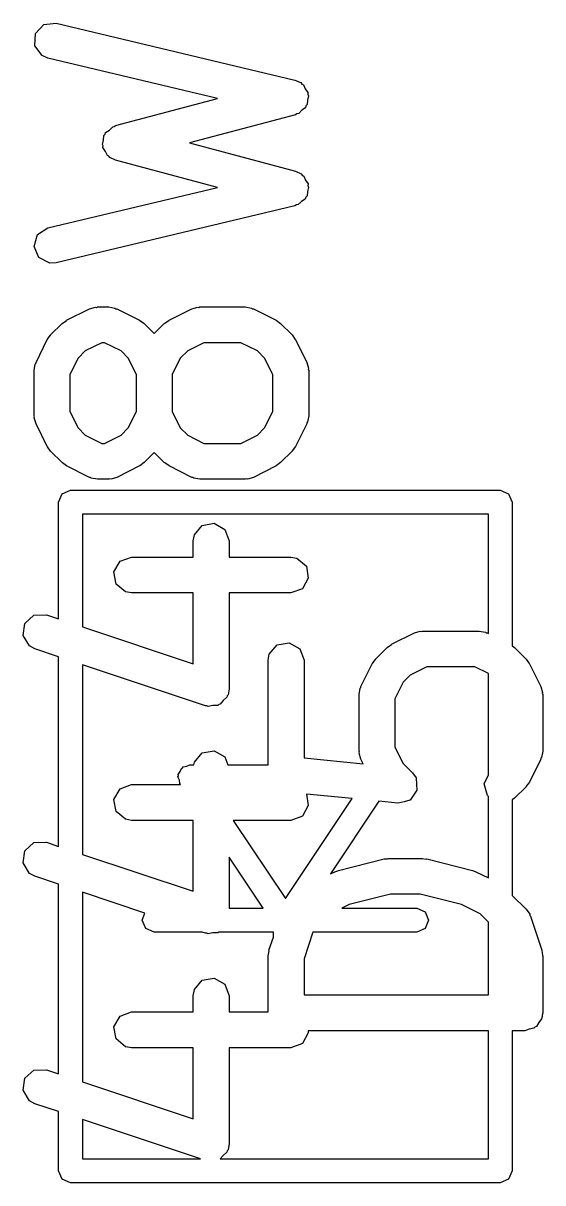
# Model space of a CAD drawing. Extents: x 43 to 269, y -130 to -26.
# Drawn here: x 151.048 to 153.224, y -75.236 to -70.38 of the extents above; entities that cross this region are included whole.
import ezdxf

# ---------------------------------------------------------------- set-up
doc = ezdxf.new("R2010")
doc.units = 0
doc.layers.add('BLACK', color=7, linetype='CONTINUOUS')

msp = doc.modelspace()

# ---------------------------------------------------------------- linework, layer by layer
at = {"layer": 'BLACK', "linetype": 'CONTINUOUS'}
for p, q in [((151.1, -70.4229), (151.135, -70.3856)), ((151.135, -70.3856), (151.186, -70.3797)), ((151.186, -70.3797), (152.186, -70.6178)), ((151.097, -70.4741), (151.1, -70.4229)), ((151.127, -70.5153), (151.097, -70.4741)), ((151.151, -70.5256), (151.127, -70.5153)), ((151.862, -70.6949), (151.151, -70.5256)), ((152.186, -70.6178), (152.21, -70.6281)), ((152.21, -70.6281), (152.215, -70.6345)), ((152.215, -70.6345), (152.222, -70.6378)), ((152.222, -70.6378), (152.229, -70.6545)), ((152.229, -70.6545), (152.24, -70.6693)), ((151.435, -70.8088), (151.862, -70.6949)), ((152.239, -70.7021), (152.237, -70.7205)), ((152.243, -70.6843), (152.239, -70.7021)), ((152.24, -70.6693), (152.24, -70.6772)), ((152.24, -70.6772), (152.243, -70.6843)), ((152.215, -70.7444), (152.202, -70.7578)), ((152.23, -70.7339), (152.215, -70.7444)), ((152.232, -70.7263), (152.23, -70.7339)), ((152.237, -70.7205), (152.232, -70.7263)), ((152.188, -70.7632), (151.745, -70.8812)), ((152.194, -70.7587), (152.188, -70.7632)), ((152.202, -70.7578), (152.194, -70.7587)), ((151.385, -70.8689), (151.386, -70.8496)), ((151.386, -70.8496), (151.391, -70.8448)), ((151.391, -70.8448), (151.393, -70.8381)), ((151.393, -70.8381), (151.409, -70.827)), ((151.409, -70.827), (151.423, -70.8133)), ((151.423, -70.8133), (151.429, -70.8127)), ((151.429, -70.8127), (151.435, -70.8088)), ((151.38, -70.8877), (151.385, -70.8689)), ((151.383, -70.8939), (151.38, -70.8877)), ((151.382, -70.9007), (151.383, -70.8939)), ((151.393, -70.9166), (151.382, -70.9007)), ((151.745, -70.8812), (152.188, -70.9992)), ((151.401, -70.9342), (151.393, -70.9166)), ((151.407, -70.9371), (151.401, -70.9342)), ((151.411, -70.9427), (151.407, -70.9371)), ((151.435, -70.9537), (151.411, -70.9427)), ((151.862, -71.0676), (151.435, -70.9537)), ((152.188, -70.9992), (152.212, -71.0102)), ((152.212, -71.0102), (152.216, -71.0167)), ((152.216, -71.0167), (152.223, -71.0202)), ((152.223, -71.0202), (152.23, -71.0371)), ((152.23, -71.0371), (152.241, -71.0522)), ((151.151, -71.2368), (151.862, -71.0676)), ((152.238, -71.0849), (152.237, -71.1033)), ((152.243, -71.0673), (152.238, -71.0849)), ((152.241, -71.0522), (152.24, -71.0601)), ((152.24, -71.0601), (152.243, -71.0673)), ((152.186, -71.1447), (151.186, -71.3828)), ((152.193, -71.1403), (152.186, -71.1447)), ((152.2, -71.1396), (152.193, -71.1403)), ((152.213, -71.1266), (152.2, -71.1396)), ((152.229, -71.1164), (152.213, -71.1266)), ((152.231, -71.1089), (152.229, -71.1164)), ((152.237, -71.1033), (152.231, -71.1089)), ((151.108, -71.2651), (151.151, -71.2368)), ((151.094, -71.3142), (151.108, -71.2651)), ((151.114, -71.3613), (151.094, -71.3142)), ((151.16, -71.3843), (151.114, -71.3613)), ((151.186, -71.3828), (151.16, -71.3843)), ((151.23, -71.6237), (151.326, -71.5761)), ((151.326, -71.5761), (151.351, -71.5686)), ((151.351, -71.5686), (151.355, -71.5697)), ((151.355, -71.5697), (151.359, -71.5681)), ((151.359, -71.5681), (151.407, -71.5681)), ((151.407, -71.5681), (151.432, -71.5727)), ((151.432, -71.5727), (151.436, -71.5755)), ((151.436, -71.5755), (151.44, -71.5761)), ((151.44, -71.5761), (151.535, -71.6237)), ((151.659, -71.6237), (151.754, -71.5761)), ((151.754, -71.5761), (151.779, -71.5686)), ((151.779, -71.5686), (151.783, -71.5697)), ((151.783, -71.5697), (151.788, -71.5681)), ((151.788, -71.5681), (151.978, -71.5681)), ((151.978, -71.5681), (152.004, -71.5727)), ((152.004, -71.5727), (152.007, -71.5755)), ((152.007, -71.5755), (152.012, -71.5761)), ((152.012, -71.5761), (152.107, -71.6237)), ((151.211, -71.6377), (151.229, -71.6249)), ((151.229, -71.6249), (151.23, -71.6237)), ((151.535, -71.6237), (151.554, -71.637)), ((151.639, -71.6377), (151.658, -71.6249)), ((151.658, -71.6249), (151.659, -71.6237)), ((152.107, -71.6237), (152.125, -71.637)), ((151.163, -71.6853), (151.211, -71.6377)), ((151.554, -71.637), (151.555, -71.6377)), ((151.555, -71.6377), (151.597, -71.6799)), ((151.597, -71.6799), (151.639, -71.6377)), ((152.125, -71.637), (152.126, -71.6377)), ((152.126, -71.6377), (152.174, -71.6853)), ((151.102, -71.8001), (151.149, -71.7048)), ((151.149, -71.7048), (151.163, -71.6868)), ((151.163, -71.6868), (151.163, -71.6853)), ((151.377, -71.7181), (151.308, -71.7524)), ((151.389, -71.7181), (151.377, -71.7181)), ((151.458, -71.7524), (151.389, -71.7181)), ((151.805, -71.7181), (151.737, -71.7524)), ((151.96, -71.7181), (151.805, -71.7181)), ((152.029, -71.7524), (151.96, -71.7181)), ((152.174, -71.6853), (152.187, -71.7037)), ((152.187, -71.7037), (152.188, -71.7048)), ((152.188, -71.7048), (152.236, -71.8001)), ((151.308, -71.7524), (151.278, -71.7828)), ((151.488, -71.7828), (151.458, -71.7524)), ((151.737, -71.7524), (151.706, -71.7828)), ((152.059, -71.7828), (152.029, -71.7524)), ((151.094, -71.8336), (151.098, -71.808)), ((151.098, -71.808), (151.101, -71.8045)), ((151.101, -71.8045), (151.102, -71.8001)), ((151.278, -71.7828), (151.244, -71.8513)), ((151.522, -71.8513), (151.488, -71.7828)), ((151.706, -71.7828), (151.672, -71.8513)), ((152.094, -71.8513), (152.059, -71.7828)), ((152.236, -71.8001), (152.243, -71.825)), ((151.094, -72.0241), (151.094, -71.8336)), ((151.244, -71.8513), (151.244, -72.0064)), ((151.522, -72.0064), (151.522, -71.8513)), ((151.672, -71.8513), (151.672, -72.0064)), ((152.094, -72.0064), (152.094, -71.8513)), ((152.243, -71.825), (152.242, -71.8294)), ((152.242, -71.8294), (152.244, -71.8336)), ((152.244, -71.8336), (152.244, -72.0241)), ((151.244, -72.0064), (151.278, -72.0749)), ((151.488, -72.0749), (151.522, -72.0064)), ((151.672, -72.0064), (151.706, -72.0749)), ((152.059, -72.0749), (152.094, -72.0064)), ((151.095, -72.0283), (151.094, -72.0241)), ((151.094, -72.0327), (151.095, -72.0283)), ((151.102, -72.0576), (151.094, -72.0327)), ((151.149, -72.1529), (151.102, -72.0576)), ((152.236, -72.0576), (152.188, -72.1529)), ((152.239, -72.0497), (152.236, -72.0532)), ((152.236, -72.0532), (152.236, -72.0576)), ((152.244, -72.0241), (152.239, -72.0497)), ((151.278, -72.0749), (151.308, -72.1053)), ((151.308, -72.1053), (151.377, -72.1396)), ((151.389, -72.1396), (151.458, -72.1053)), ((151.458, -72.1053), (151.488, -72.0749)), ((151.706, -72.0749), (151.737, -72.1053)), ((151.737, -72.1053), (151.805, -72.1396)), ((151.96, -72.1396), (152.029, -72.1053)), ((152.029, -72.1053), (152.059, -72.0749)), ((151.15, -72.154), (151.149, -72.1529)), ((151.163, -72.1724), (151.15, -72.154)), ((151.377, -72.1396), (151.389, -72.1396)), ((151.805, -72.1396), (151.96, -72.1396)), ((152.188, -72.1529), (152.175, -72.1709)), ((151.211, -72.22), (151.163, -72.1724)), ((151.597, -72.1778), (151.555, -72.22)), ((151.639, -72.22), (151.597, -72.1778)), ((152.174, -72.1724), (152.126, -72.22)), ((152.175, -72.1709), (152.174, -72.1724)), ((151.212, -72.2207), (151.211, -72.22)), ((151.23, -72.234), (151.212, -72.2207)), ((151.326, -72.2817), (151.23, -72.234)), ((151.535, -72.234), (151.44, -72.2817)), ((151.537, -72.2328), (151.535, -72.234)), ((151.555, -72.22), (151.537, -72.2328)), ((151.641, -72.2207), (151.639, -72.22)), ((151.659, -72.234), (151.641, -72.2207)), ((151.754, -72.2817), (151.659, -72.234)), ((152.107, -72.234), (152.012, -72.2817)), ((152.108, -72.2328), (152.107, -72.234)), ((152.126, -72.22), (152.108, -72.2328)), ((151.33, -72.2822), (151.326, -72.2817)), ((151.333, -72.285), (151.33, -72.2822)), ((151.359, -72.2896), (151.333, -72.285)), ((151.407, -72.2896), (151.359, -72.2896)), ((151.411, -72.288), (151.407, -72.2896)), ((151.415, -72.2891), (151.411, -72.288)), ((151.44, -72.2817), (151.415, -72.2891)), ((151.759, -72.2822), (151.754, -72.2817)), ((151.762, -72.285), (151.759, -72.2822)), ((151.788, -72.2896), (151.762, -72.285)), ((151.978, -72.2896), (151.788, -72.2896)), ((151.982, -72.288), (151.978, -72.2896)), ((151.987, -72.2891), (151.982, -72.288)), ((152.012, -72.2817), (151.987, -72.2891)), ((151.196, -72.386), (151.211, -72.3506)), ((151.211, -72.3506), (151.246, -72.336)), ((151.246, -72.336), (153.046, -72.336)), ((153.046, -72.336), (153.081, -72.3506)), ((153.081, -72.3506), (153.096, -72.386)), ((151.196, -72.8748), (151.196, -72.386)), ((153.096, -72.386), (153.096, -72.9876)), ((151.296, -72.436), (151.296, -72.9081)), ((152.996, -72.436), (151.296, -72.436)), ((152.996, -72.9354), (152.996, -72.436)), ((151.765, -72.5223), (151.798, -72.483)), ((151.798, -72.483), (151.848, -72.474)), ((151.848, -72.474), (151.893, -72.4997)), ((151.893, -72.4997), (151.91, -72.5479)), ((151.76, -72.5479), (151.765, -72.5223)), ((151.76, -72.6158), (151.76, -72.5479)), ((151.91, -72.5479), (151.91, -72.6158)), ((151.428, -72.6777), (151.454, -72.6333)), ((151.454, -72.6333), (151.502, -72.6158)), ((151.502, -72.6158), (151.76, -72.6158)), ((151.91, -72.6158), (152.169, -72.6158)), ((152.169, -72.6158), (152.194, -72.6203)), ((152.194, -72.6203), (152.234, -72.6533)), ((151.437, -72.7283), (151.428, -72.6777)), ((152.234, -72.6533), (152.242, -72.7038)), ((151.476, -72.7612), (151.437, -72.7283)), ((152.242, -72.7038), (152.217, -72.7482)), ((151.502, -72.7658), (151.476, -72.7612)), ((151.76, -72.7658), (151.502, -72.7658)), ((151.76, -73.0629), (151.76, -72.7658)), ((152.169, -72.7658), (151.91, -72.7658)), ((151.91, -72.7658), (151.91, -73.167)), ((152.217, -72.7482), (152.169, -72.7658)), ((151.055, -72.8931), (151.093, -72.8591)), ((151.093, -72.8591), (151.145, -72.8577)), ((151.145, -72.8577), (151.196, -72.8748)), ((151.048, -72.9439), (151.055, -72.8931)), ((151.296, -72.9081), (151.76, -73.0629)), ((152.591, -72.9808), (152.687, -72.9332)), ((152.687, -72.9332), (152.711, -72.9258)), ((152.711, -72.9258), (152.716, -72.9268)), ((152.716, -72.9268), (152.72, -72.9253)), ((152.72, -72.9253), (152.958, -72.9253)), ((152.958, -72.9253), (152.984, -72.9298)), ((152.984, -72.9298), (152.987, -72.9327)), ((152.987, -72.9327), (152.992, -72.9332)), ((152.992, -72.9332), (152.996, -72.9354)), ((151.074, -72.9876), (151.048, -72.9439)), ((151.097, -73), (151.074, -72.9876)), ((152.078, -73.0223), (152.111, -72.983)), ((152.111, -72.983), (152.162, -72.974)), ((152.162, -72.974), (152.206, -72.9997)), ((152.572, -72.9949), (152.59, -72.982)), ((152.59, -72.982), (152.591, -72.9808)), ((153.096, -72.9876), (153.105, -72.9942)), ((151.196, -73.0329), (151.097, -73)), ((151.196, -73.8272), (151.196, -73.0329)), ((152.074, -73.0479), (152.078, -73.0223)), ((152.206, -72.9997), (152.224, -73.0479)), ((152.524, -73.0425), (152.572, -72.9949)), ((153.105, -72.9942), (153.106, -72.9949)), ((153.106, -72.9949), (153.154, -73.0425)), ((151.812, -73.2381), (151.296, -73.0662)), ((151.296, -73.0662), (151.296, -73.8605)), ((152.074, -73.486), (152.074, -73.0479)), ((152.224, -73.0479), (152.224, -73.4562)), ((152.462, -73.1572), (152.51, -73.062)), ((152.51, -73.062), (152.523, -73.044)), ((152.523, -73.044), (152.524, -73.0425)), ((152.738, -73.0753), (152.669, -73.1095)), ((152.94, -73.0753), (152.738, -73.0753)), ((152.996, -73.1031), (152.94, -73.0753)), ((153.154, -73.0425), (153.167, -73.0609)), ((153.167, -73.0609), (153.168, -73.062)), ((153.168, -73.062), (153.216, -73.1572)), ((152.669, -73.1095), (152.639, -73.1399)), ((152.996, -73.528), (152.996, -73.1031)), ((151.91, -73.167), (151.906, -73.1926)), ((152.455, -73.1908), (152.459, -73.1651)), ((152.459, -73.1651), (152.462, -73.1617)), ((152.462, -73.1617), (152.462, -73.1572)), ((152.639, -73.1399), (152.605, -73.2085)), ((153.216, -73.1572), (153.223, -73.1822)), ((153.223, -73.1822), (153.222, -73.1865)), ((151.867, -73.2329), (151.863, -73.2367)), ((151.873, -73.2319), (151.867, -73.2329)), ((151.886, -73.2162), (151.873, -73.2319)), ((151.901, -73.2027), (151.886, -73.2162)), ((151.902, -73.197), (151.901, -73.2027)), ((151.906, -73.1926), (151.902, -73.197)), ((152.455, -73.4289), (152.455, -73.1908)), ((152.605, -73.2085), (152.605, -73.4112)), ((153.222, -73.1865), (153.224, -73.1908)), ((153.224, -73.1908), (153.224, -73.4289)), ((151.817, -73.2379), (151.812, -73.2381)), ((151.822, -73.2408), (151.817, -73.2379)), ((151.842, -73.2373), (151.822, -73.2408)), ((151.863, -73.2367), (151.842, -73.2373)), ((151.798, -73.4353), (151.848, -73.4264)), ((151.848, -73.4264), (151.893, -73.4521)), ((152.605, -73.4112), (152.639, -73.4797)), ((151.763, -73.486), (151.765, -73.4746)), ((151.765, -73.4746), (151.798, -73.4353)), ((151.893, -73.4521), (151.905, -73.486)), ((152.224, -73.4562), (152.472, -73.481)), ((152.456, -73.4331), (152.455, -73.4289)), ((152.455, -73.4374), (152.456, -73.4331)), ((152.462, -73.4624), (152.455, -73.4374)), ((152.472, -73.481), (152.462, -73.4624)), ((153.216, -73.4624), (153.168, -73.5576)), ((153.219, -73.4545), (153.216, -73.4579)), ((153.216, -73.4579), (153.216, -73.4624)), ((153.224, -73.4289), (153.219, -73.4545)), ((151.697, -73.5262), (151.705, -73.5141)), ((151.705, -73.5141), (151.711, -73.5006)), ((151.711, -73.5006), (151.715, -73.4987)), ((151.715, -73.4987), (151.718, -73.4944)), ((151.718, -73.4944), (151.733, -73.4916)), ((151.733, -73.4916), (151.746, -73.486)), ((151.746, -73.486), (151.763, -73.486)), ((151.905, -73.486), (152.074, -73.486)), ((152.639, -73.4797), (152.678, -73.5187)), ((152.678, -73.5187), (152.693, -73.54)), ((151.454, -73.5857), (151.502, -73.5681)), ((151.502, -73.5681), (151.707, -73.5681)), ((151.696, -73.536), (151.698, -73.5312)), ((151.702, -73.5494), (151.696, -73.536)), ((151.698, -73.5312), (151.697, -73.5262)), ((151.704, -73.5637), (151.702, -73.5494)), ((151.707, -73.5681), (151.704, -73.5637)), ((152.693, -73.54), (152.693, -73.5405)), ((152.693, -73.5405), (152.693, -73.5409)), ((152.693, -73.5409), (152.695, -73.566)), ((152.695, -73.566), (152.697, -73.5911)), ((152.979, -73.5652), (152.996, -73.528)), ((152.992, -73.6147), (152.979, -73.5652)), ((153.168, -73.5576), (153.155, -73.5756)), ((151.428, -73.6301), (151.454, -73.5857)), ((152.425, -73.6271), (152.234, -73.608)), ((152.234, -73.608), (152.242, -73.6562)), ((152.682, -73.6125), (152.668, -73.6332)), ((152.697, -73.592), (152.682, -73.6125)), ((152.697, -73.5911), (152.697, -73.5915)), ((152.697, -73.5915), (152.697, -73.592)), ((152.996, -73.6176), (152.992, -73.6147)), ((152.996, -73.9592), (152.996, -73.6176)), ((153.154, -73.5771), (153.106, -73.6247)), ((153.155, -73.5756), (153.154, -73.5771)), ((151.437, -73.6806), (151.428, -73.6301)), ((152.146, -74.0459), (152.425, -73.6271)), ((152.242, -73.6562), (152.217, -73.7006)), ((152.538, -73.6384), (152.335, -73.9421)), ((152.617, -73.6463), (152.538, -73.6384)), ((152.618, -73.6462), (152.617, -73.6463)), ((152.643, -73.6399), (152.618, -73.6464)), ((152.618, -73.6464), (152.618, -73.6462)), ((152.667, -73.6337), (152.643, -73.6399)), ((152.668, -73.6332), (152.667, -73.6333)), ((152.667, -73.6333), (152.667, -73.6337)), ((153.106, -73.6247), (153.096, -73.632)), ((153.096, -73.632), (153.096, -74.0321)), ((151.476, -73.7136), (151.437, -73.6806)), ((151.502, -73.7181), (151.476, -73.7136)), ((151.76, -73.7181), (151.502, -73.7181)), ((151.76, -74.0153), (151.76, -73.7181)), ((152.169, -73.7181), (151.928, -73.7181)), ((151.928, -73.7181), (152.146, -74.0459)), ((152.217, -73.7006), (152.169, -73.7181)), ((151.055, -73.8455), (151.093, -73.8115)), ((151.093, -73.8115), (151.145, -73.8101)), ((151.145, -73.8101), (151.196, -73.8272)), ((151.048, -73.8963), (151.055, -73.8455)), ((151.296, -73.8605), (151.76, -74.0153)), ((151.074, -73.94), (151.048, -73.8963)), ((152.053, -74.086), (151.91, -73.8726)), ((151.91, -73.8726), (151.91, -74.086)), ((152.369, -73.9275), (152.559, -73.8799)), ((152.559, -73.8799), (152.574, -73.8789)), ((152.574, -73.8789), (152.577, -73.8777)), ((152.577, -73.8777), (152.72, -73.8777)), ((152.72, -73.8777), (152.735, -73.8803)), ((152.735, -73.8803), (152.738, -73.8799)), ((152.738, -73.8799), (152.929, -73.9275)), ((151.097, -73.9524), (151.074, -73.94)), ((151.196, -73.9853), (151.097, -73.9524)), ((152.335, -73.9421), (152.353, -73.9332)), ((152.353, -73.9332), (152.366, -73.9295)), ((152.366, -73.9295), (152.369, -73.9275)), ((152.929, -73.9275), (152.941, -73.9328)), ((152.941, -73.9328), (152.944, -73.9332)), ((152.944, -73.9332), (152.996, -73.9592)), ((151.196, -74.7796), (151.196, -73.9853)), ((151.558, -74.1061), (151.296, -74.0186)), ((151.296, -74.0186), (151.296, -74.8129)), ((152.586, -74.0277), (152.413, -74.071)), ((152.711, -74.0277), (152.586, -74.0277)), ((152.884, -74.071), (152.711, -74.0277)), ((153.096, -74.0321), (153.154, -74.0901)), ((151.546, -74.136), (151.558, -74.1061)), ((151.91, -74.086), (152.053, -74.086)), ((152.413, -74.071), (152.383, -74.086)), ((152.383, -74.086), (152.696, -74.086)), ((152.696, -74.086), (152.731, -74.1006)), ((152.731, -74.1006), (152.746, -74.136)), ((152.961, -74.1095), (152.884, -74.071)), ((153.154, -74.0901), (153.169, -74.1114)), ((151.561, -74.1714), (151.546, -74.136)), ((152.746, -74.136), (152.731, -74.1714)), ((152.996, -74.1442), (152.961, -74.1095)), ((152.996, -74.4491), (152.996, -74.1442)), ((153.169, -74.1114), (153.169, -74.1159)), ((153.169, -74.1159), (153.172, -74.1194)), ((153.172, -74.1194), (153.22, -74.2623)), ((151.596, -74.186), (151.561, -74.1714)), ((151.798, -74.186), (151.596, -74.186)), ((151.812, -74.1905), (151.798, -74.186)), ((151.817, -74.1903), (151.812, -74.1905)), ((151.822, -74.1932), (151.817, -74.1903)), ((151.842, -74.1896), (151.822, -74.1932)), ((151.863, -74.1891), (151.842, -74.1896)), ((151.866, -74.186), (151.863, -74.1891)), ((152.096, -74.186), (151.866, -74.186)), ((152.096, -74.2067), (152.096, -74.186)), ((152.261, -74.186), (152.224, -74.2982)), ((152.696, -74.186), (152.261, -74.186)), ((152.731, -74.1714), (152.696, -74.186)), ((152.077, -74.2623), (152.096, -74.2067)), ((152.074, -74.286), (152.078, -74.2639)), ((152.074, -74.5205), (152.074, -74.286)), ((152.078, -74.2639), (152.077, -74.2623)), ((152.224, -74.2982), (152.224, -74.4491)), ((153.22, -74.2623), (153.223, -74.2845)), ((153.223, -74.2845), (153.224, -74.286)), ((153.224, -74.286), (153.224, -74.5241)), ((151.765, -74.427), (151.798, -74.3877)), ((151.798, -74.3877), (151.848, -74.3788)), ((151.848, -74.3788), (151.893, -74.4045)), ((151.76, -74.4527), (151.765, -74.427)), ((151.893, -74.4045), (151.91, -74.4527)), ((151.76, -74.5205), (151.76, -74.4527)), ((151.91, -74.4527), (151.91, -74.5205)), ((152.224, -74.4491), (152.996, -74.4491)), ((151.428, -74.5825), (151.454, -74.5381)), ((151.454, -74.5381), (151.502, -74.5205)), ((151.502, -74.5205), (151.76, -74.5205)), ((151.91, -74.5205), (152.074, -74.5205)), ((153.221, -74.54), (153.219, -74.5497)), ((153.222, -74.5371), (153.221, -74.54)), ((153.224, -74.5241), (153.222, -74.5338)), ((153.222, -74.5338), (153.222, -74.5371)), ((151.437, -74.633), (151.428, -74.5825)), ((153.167, -74.5924), (153.149, -74.5991)), ((153.186, -74.589), (153.167, -74.5924)), ((153.19, -74.5839), (153.186, -74.589)), ((153.197, -74.5815), (153.19, -74.5839)), ((153.207, -74.5647), (153.197, -74.5815)), ((153.219, -74.5497), (153.207, -74.5647)), ((151.476, -74.666), (151.437, -74.633)), ((152.242, -74.6085), (152.217, -74.653)), ((152.241, -74.5991), (152.242, -74.6085)), ((152.996, -74.5991), (152.241, -74.5991)), ((152.996, -75.136), (152.996, -74.5991)), ((153.149, -74.5991), (153.096, -74.5991)), ((153.096, -74.5991), (153.096, -75.186)), ((151.502, -74.6705), (151.476, -74.666)), ((151.76, -74.6705), (151.502, -74.6705)), ((151.76, -74.9677), (151.76, -74.6705)), ((152.169, -74.6705), (151.91, -74.6705)), ((151.91, -74.6705), (151.91, -75.0717)), ((152.217, -74.653), (152.169, -74.6705)), ((151.055, -74.7979), (151.093, -74.7639)), ((151.093, -74.7639), (151.145, -74.7625)), ((151.145, -74.7625), (151.196, -74.7796)), ((151.048, -74.8487), (151.055, -74.7979)), ((151.296, -74.8129), (151.76, -74.9677)), ((151.074, -74.8924), (151.048, -74.8487)), ((151.097, -74.9048), (151.074, -74.8924)), ((151.196, -74.9377), (151.097, -74.9048)), ((151.196, -75.186), (151.196, -74.9377)), ((151.791, -75.136), (151.296, -74.971)), ((151.296, -74.971), (151.296, -75.136)), ((151.91, -75.0717), (151.906, -75.0974)), ((151.886, -75.121), (151.873, -75.136)), ((151.901, -75.1074), (151.886, -75.121)), ((151.902, -75.1018), (151.901, -75.1074)), ((151.906, -75.0974), (151.902, -75.1018)), ((151.296, -75.136), (151.791, -75.136)), ((151.873, -75.136), (152.996, -75.136)), ((151.211, -75.2214), (151.196, -75.186)), ((151.246, -75.236), (151.211, -75.2214)), ((153.081, -75.2214), (153.046, -75.236)), ((153.096, -75.186), (153.081, -75.2214)), ((153.046, -75.236), (151.246, -75.236))]:
    msp.add_line(p, q, dxfattribs=at)

doc.saveas('drawing.dxf')
